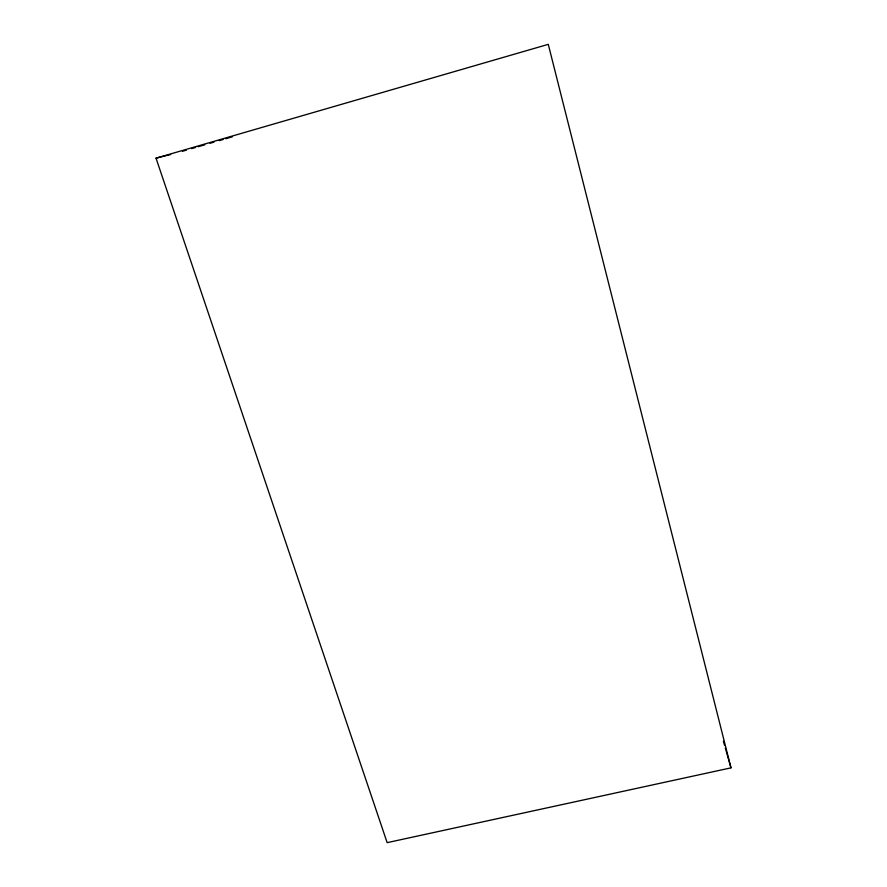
<?xml version="1.0" encoding="UTF-8"?>
<svg xmlns="http://www.w3.org/2000/svg" width="887" height="887" viewBox="0 0 887 887"><rect width="100%" height="100%" fill="white"/><g stroke="black" fill="none" stroke-linecap="round" stroke-linejoin="round"><path stroke-width="1.33" d="M156.023 158.163L548.277 44.35L730.977 767.854L387.153 842.65L156.023 158.163L170.637 154.549M182.478 151.278L186.414 150.147M191.659 148.617L195.583 147.486M198.2 146.721L204.753 144.825M209.997 143.295L213.933 142.164M219.178 140.634L223.103 139.503M225.73 138.738L232.283 136.842M723.393 741.244L724.535 745.235M725.289 747.896L730.977 767.854"/></g></svg>
